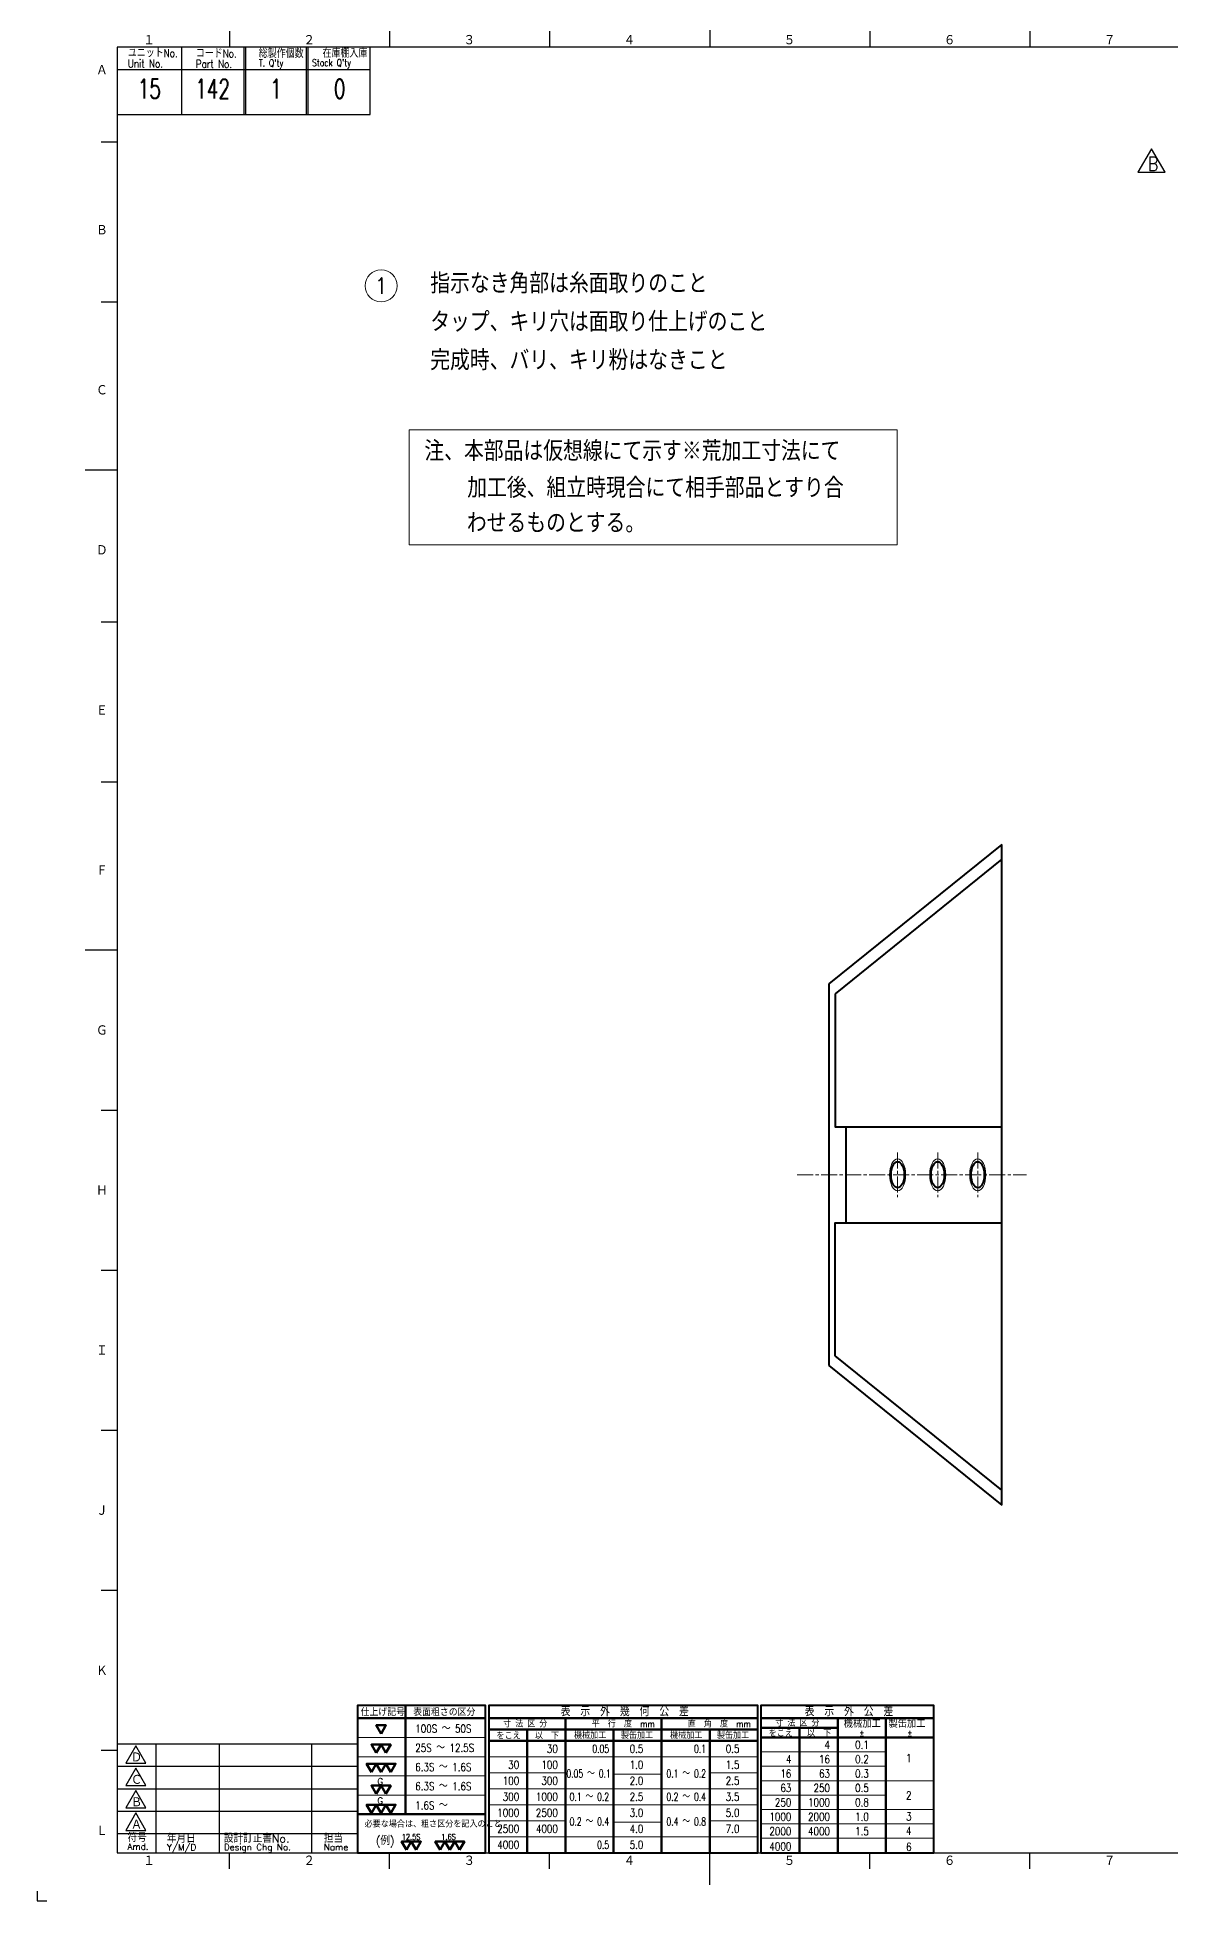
# Model space of a CAD drawing. Header units: millimetres. Extents: x 0 to 841, y 0 to 1188.
# Drawn here: x 0 to 354, y 0 to 582 of the extents above; entities that cross this region are included whole.
import ezdxf
from ezdxf.enums import TextEntityAlignment as Align

# ---------------------------------------------------------------- set-up
doc = ezdxf.new("R2010")
doc.units = ezdxf.units.MM
doc.linetypes.add('GEN7A', pattern=[7.5, 5, -0.75, 1, -0.75])
doc.layers.get('0').update_dxf_attribs({"linetype": 'CONTINUOUS', "lineweight": 20})
doc.layers.get('DEFPOINTS').update_dxf_attribs({"linetype": 'CONTINUOUS'})
for name, color, linetype, lineweight in [('2', 5, 'CONTINUOUS', 40), ('4', 3, 'CONTINUOUS', 13), ('5', 3, 'CONTINUOUS', 13), ('6', 7, 'CONTINUOUS', 50), ('7A', 4, 'GEN7A', 13)]:
    doc.layers.add(name, color=color, linetype=linetype, lineweight=lineweight)
doc.layers.add('RAHM2', color=1, linetype='CONTINUOUS')
doc.styles.add('DIMENSION', font='monotxt.shx', dxfattribs={"bigfont": 'bigfont.shx'})
doc.styles.get("Standard").update_dxf_attribs({"font": 'romans.shx', "width": 0.8, "bigfont": 'extfont2.shx'})

# ---------------------------------------------------------------- blocks, each defined once
blk = doc.blocks.new('1A1ﾌﾞﾋﾝ')
at = {"layer": 'RAHM2', "color": 5, "linetype": 'Continuous'}
for p, q in [((210, 589), (210, 579)), ((60, 584), (60, 579)), ((110, 584), (110, 579)), ((160, 584), (160, 579)), ((260, 584), (260, 579)), ((310, 584), (310, 579)), ((826, 579), (25, 579)), ((25, 579), (25, 15)), ((104, 558), (104, 579)), ((25, 558), (64.5, 558)), ((64.5, 558), (104, 558)), ((20, 549.5), (25, 549.5)), ((20, 499.5), (25, 499.5)), ((15, 447), (25, 447)), ((20, 399.5), (25, 399.5)), ((20, 349.5), (25, 349.5)), ((15, 297), (25, 297)), ((20, 247), (25, 247)), ((20, 197), (25, 197)), ((20, 147), (25, 147)), ((20, 97), (25, 97)), ((20, 47), (25, 47)), ((25, 15), (826, 15)), ((60, 10), (60, 15)), ((110, 10), (110, 15)), ((160, 10), (160, 15)), ((210, 5), (210, 15)), ((260, 10), (260, 15)), ((310, 10), (310, 15)), ((0, 3), (0, 0)), ((0, 0), (3, 0))]:
    blk.add_line(p, q, dxfattribs=at)
at = {"layer": 'RAHM2', "color": 7, "linetype": 'Continuous'}
for p, q in [((45, 579), (45, 558)), ((64.5, 579), (64.5, 558)), ((65, 579), (65, 558)), ((84, 579), (84, 558)), ((84.5, 579), (84.5, 558)), ((25, 572), (64.5, 572)), ((64.5, 572), (104, 572)), ((25, 49), (100, 49)), ((37, 49), (37, 15)), ((56.8, 49), (56.8, 15)), ((85.6, 49), (85.6, 15)), ((100, 15), (100, 49)), ((25, 42), (100, 42)), ((25, 35), (100, 35)), ((25, 28), (100, 28)), ((25, 21), (100, 21))]:
    blk.add_line(p, q, dxfattribs=at)
for points in [[(30.79, 48.41), (27.65, 42.97), (33.92, 42.97)], [(30.79, 41.41), (27.65, 35.97), (33.92, 35.97)], [(30.79, 34.41), (27.65, 28.97), (33.92, 28.97)], [(30.79, 27.41), (27.65, 21.97), (33.92, 21.97)]]:
    blk.add_lwpolyline(points, close=True, dxfattribs=at)
at = {"layer": 'RAHM2', "color": 5, "linetype": 'Continuous'}
for s, p in [('１', (33.1, 579.6)), ('２', (83.1, 579.6)), ('３', (133.1, 579.6)), ('４', (183.1, 579.6)), ('５', (233.1, 579.6)), ('６', (283.1, 579.6)), ('７', (333.1, 579.6)), ('Ａ', (18.36, 570.24)), ('Ｂ', (18.36, 520.24)), ('Ｃ', (18.36, 470.24)), ('Ｄ', (18.36, 420.24)), ('Ｅ', (18.36, 370.24)), ('Ｆ', (18.36, 320.24)), ('Ｇ', (18.36, 270.24)), ('Ｈ', (18.36, 220.24)), ('Ｉ', (18.36, 170.24)), ('Ｊ', (18.36, 120.24)), ('Ｋ', (18.36, 70.24)), ('Ｌ', (18.36, 20.24)), ('１', (33.1, 10.87)), ('２', (83.1, 10.87)), ('３', (133.1, 10.87)), ('４', (183.1, 10.87)), ('５', (233.1, 10.87)), ('６', (283.1, 10.87)), ('７', (333.1, 10.87))]:
    blk.add_text(s, height=3.31, dxfattribs=at).set_placement(p)
at = {"layer": 'RAHM2', "color": 7, "linetype": 'Continuous', "width": 0.8}
for s, height, p in [('ユニットNo.', 2.5, (28.29, 575.92)), ('コードNo.', 2.5, (49.52, 575.81)), ('総製作個数', 2.5, (69.17, 575.72)), ('在庫棚入庫', 2.5, (89.08, 575.82)), ('Unit No.', 2.5, (28.29, 572.64)), ('Part No.', 2.5, (49.52, 572.53)), ("T. Q'ty", 2.2, (69.17, 572.96)), ("Stock Q'ty", 2.2, (85.8, 573.06))]:
    blk.add_text(s, height=height, dxfattribs=at).set_placement(p)
at = {"layer": 'RAHM2', "color": 7, "linetype": 'Continuous'}
for s, height, p in [('Ｄ', 3.2, (29.23, 43.2)), ('Ｃ', 3.2, (29.23, 36.2)), ('Ｂ', 3.2, (29.23, 29.2)), ('Ａ', 3.2, (29.23, 22.2)), ('Amd.', 2, (28.17, 15.93)), ('符号', 2.5, (28.17, 18.37)), ('Y/M/D', 2, (40.49, 15.7)), ('年月日', 2.5, (40.49, 18.14)), ('設計訂正書No.', 2.5, (58.29, 18.18)), ('Design Chg No.', 2, (58.29, 15.75)), ('担当', 2.5, (89.5, 18.18)), ('Name', 2, (89.5, 15.75))]:
    blk.add_text(s, height=height, dxfattribs=at).set_placement(p)
at = {"layer": 'RAHM2', "color": 5, "linetype": 'Continuous', "width": 0.7}
for tag, p in [('HEADER3', (35, 566.01)), ('HEADER4', (54.75, 566)), ('HEADER15', (74.49, 566)), ('HEADER16', (94.43, 566))]:
    blk.add_attdef(tag, text='', height=6, dxfattribs=at).set_placement(p, align=Align.MIDDLE)
at = {"layer": 'RAHM2', "color": 7, "linetype": 'Continuous'}
blk.add_attdef('HEADER5', text='', height=2.5, dxfattribs=at).set_placement((63.69, 559.1), align=Align.BOTTOM_RIGHT)
for tag, height, width, p in [('HEADER25', 3.2, 0.63, (46.91, 45.38)), ('HEADER23', 3.33, 0.8, (71.4, 45.2)), ('HEADER24', 3.5, 0.8, (92.57, 45.22)), ('HEADER1', 5, 0.9, (775.12, 45.15)), ('HEADER7', 5, 0.8, (590.38, 40.8)), ('GEN-TITLE-SCA', 4, 0.85, (677.79, 40.85)), ('HEADER22', 3.2, 0.63, (46.91, 38.38)), ('HEADER20', 3.33, 0.8, (71.4, 38.2)), ('HEADER21', 3.5, 0.8, (92.57, 38.22)), ('HEADER2', 6, 0.9, (774.89, 36.68)), ('HEADER19', 3.2, 0.63, (46.91, 31.38)), ('HEADER17', 3.33, 0.8, (71.4, 31.2)), ('HEADER18', 3.5, 0.8, (92.57, 31.22)), ('HEADER11', 3.2, 0.63, (46.91, 24.38)), ('HEADER9', 3.33, 0.8, (71.4, 24.2)), ('HEADER10', 3.5, 0.8, (92.57, 24.22)), ('HEADER14', 3.31, 0.8, (542.54, 17.82))]:
    blk.add_attdef(tag, text='', height=height, dxfattribs=dict(at, width=width)).set_placement(p, align=Align.MIDDLE)
at = {"layer": 'RAHM2', "color": 7, "linetype": 'Continuous', "width": 0.8}
blk.add_attdef('GEN-TITLE-DAT', text='', height=3.5, dxfattribs=at).set_placement((691.35, 39.1), align=Align.BOTTOM_LEFT)
at = {"layer": 'RAHM2', "color": 5, "linetype": 'Continuous'}
blk.add_attdef('HEADER6', text='', height=5.8, dxfattribs=at).set_placement((623.09, 17.9), align=Align.BOTTOM_RIGHT)
at = {"layer": 'RAHM2', "color": 5, "linetype": 'Continuous', "style": 'DIMENSION', "width": 1.2}
for tag, p in [('HEADER13', (629.56, 16.75)), ('HEADER12', (663.26, 16.72)), ('GEN-TITLE-DWG', (732.79, 16.74))]:
    blk.add_attdef(tag, text='', height=7.02, dxfattribs=at).set_placement(p, align=Align.BOTTOM_LEFT)
at = {"layer": 'RAHM2', "color": 5, "linetype": 'Continuous', "style": 'DIMENSION'}
blk.add_attdef('HEADER8', text='', height=7.02, dxfattribs=at).set_placement((824.55, 16.71), align=Align.BOTTOM_RIGHT)
blk = doc.blocks.new('GENBALLOON1')
blk.add_circle((0, 0), 5)
at = {"flags": 1}
blk.add_attdef('GEN_PARENT', text='', height=2.5, dxfattribs=at).set_placement((0, 0), align=Align.MIDDLE)
blk.add_attdef('REF_NO', text='', height=3.5).set_placement((0, 0), align=Align.MIDDLE)
at = {"color": 7, "flags": 1}
for tag, p in [('5GENINF', (6.43, 0.96)), ('6GENINF', (6.43, 0.63)), ('7GENINF', (6.43, 0.3)), ('8GENINF', (6.43, -0.04)), ('9GENINF', (6.43, -0.37)), ('3GENINF', (6.43, -2.34)), ('4GENINF', (6.43, -2.67)), ('20GENINF', (6.43, -4.7)), ('21GENINF', (6.43, -5.04)), ('22GENINF', (6.43, -5.37)), ('10GENINF', (6.43, -0.7)), ('11GENINF', (6.43, -1)), ('12GENINF', (6.43, -1.34)), ('13GENINF', (6.43, -1.67)), ('14GENINF', (6.43, -2)), ('15GENINF', (6.43, -3)), ('16GENINF', (6.43, -3.34)), ('17GENINF', (6.43, -3.7)), ('18GENINF', (6.43, -4.04)), ('19GENINF', (6.43, -4.37))]:
    blk.add_attdef(tag, p, '', height=0.2, dxfattribs=at)
blk = doc.blocks.new('A$C0D9942E2')
for p, q in [((115, 61), (115, 27)), ((100, 57), (140, 57)), ((141, 57), (225, 57)), ((141, 53.5), (225, 53.5)), ((153, 53.5), (153, 15)), ((165, 57), (165, 15)), ((180, 53.5), (180, 15)), ((195, 57), (195, 15)), ((210, 53.5), (210, 15)), ((226, 57), (280, 57)), ((226, 54), (250, 54)), ((238, 54), (238, 15)), ((250, 57), (250, 15)), ((265, 57), (265, 15)), ((141, 50), (225, 50)), ((226, 51), (280, 51)), ((100, 27), (140, 27))]:
    blk.add_line(p, q)
for points in [[(107.38, 52.17), (108.89, 54.8), (105.86, 54.8), (107.38, 52.17)], [(105.85, 46.17), (107.37, 48.8), (104.34, 48.8), (105.85, 46.17)], [(108.89, 46.17), (110.4, 48.8), (107.37, 48.8), (108.89, 46.17)], [(104.34, 40.17), (105.86, 42.8), (102.83, 42.8), (104.34, 40.17)], [(107.38, 40.17), (108.89, 42.8), (105.86, 42.8), (107.38, 40.17)], [(110.41, 40.17), (111.92, 42.8), (108.89, 42.8), (110.41, 40.17)], [(105.85, 33.37), (107.37, 35.99), (104.34, 35.99), (105.85, 33.37)], [(108.89, 33.37), (110.4, 35.99), (107.37, 35.99), (108.89, 33.37)], [(104.34, 27.37), (105.86, 29.99), (102.83, 29.99), (104.34, 27.37)], [(107.38, 27.37), (108.89, 29.99), (105.86, 29.99), (107.38, 27.37)], [(110.41, 27.37), (111.92, 29.99), (108.89, 29.99), (110.41, 27.37)], [(115.28, 15.87), (116.79, 18.5), (113.76, 18.5), (115.28, 15.87)], [(118.31, 15.87), (119.83, 18.5), (116.79, 18.5), (118.31, 15.87)], [(125.82, 15.87), (127.33, 18.5), (124.3, 18.5), (125.82, 15.87)], [(128.85, 15.87), (130.37, 18.5), (127.33, 18.5), (128.85, 15.87)], [(131.88, 15.87), (133.4, 18.5), (130.37, 18.5), (131.88, 15.87)]]:
    blk.add_lwpolyline(points, close=True)
at = {"layer": '2'}
for points in [[(100, 15), (140, 15), (140, 61), (100, 61)], [(141, 15), (225, 15), (225, 61), (141, 61)], [(226, 15), (280, 15), (280, 61), (226, 61)]]:
    blk.add_lwpolyline(points, close=True, dxfattribs=at)
at = {"layer": '4'}
for p, q in [((100, 51), (140, 51)), ((100, 45), (140, 45)), ((141, 45), (225, 45)), ((226, 46.5), (265, 46.5)), ((226, 42), (265, 42)), ((100, 39), (140, 39)), ((141, 40), (165, 40)), ((141, 35), (225, 35)), ((180, 39.5), (195, 39.5)), ((210, 40), (225, 40)), ((226, 37.5), (280, 37.5)), ((100, 33), (140, 33)), ((141, 30), (225, 30)), ((226, 33), (265, 33)), ((141, 25), (165, 25)), ((180, 24.5), (195, 24.5)), ((210, 25), (225, 25)), ((226, 28.5), (280, 28.5)), ((226, 24), (280, 24)), ((141, 20), (225, 20)), ((226, 19.5), (280, 19.5))]:
    blk.add_line(p, q, dxfattribs=at)
at = {"width": 0.9}
for s, height, p in [('仕上げ記号', 2.2, (107.9, 57.73)), ('表面粗さの区分', 2.2, (127.11, 57.73)), ('をこえ', 2, (147.19, 50.5)), ('寸 法 区 分', 2, (152.39, 54.21)), ('以\u3000下', 2, (159.19, 50.5)), ('機械加工', 2, (172.65, 50.61)), ('平\u3000行\u3000度\u3000mm', 2, (183.01, 54.21)), ('製缶加工', 2, (187.3, 50.61)), ('機械加工', 2, (202.65, 50.61)), ('直\u3000角\u3000度\u3000mm', 2, (213.01, 54.21)), ('製缶加工', 2, (217.3, 50.61)), ('をこえ', 2, (232.19, 51.25)), ('寸 法 区 分', 2, (237.39, 54.46)), ('以\u3000下', 2, (244.19, 51.25)), ('機械加工', 2.3, (257.65, 54.08)), ('%%P', 2, (257.53, 51.41)), ('製缶加工', 2.3, (271.62, 54.08)), ('%%P', 2, (272.53, 51.41))]:
    blk.add_text(s, height=height, dxfattribs=at).set_placement(p, align=Align.CENTER)
for s, p in [('表\u3000示\u3000外\u3000幾\u3000何\u3000公\u3000差', (183.47, 57.66)), ('表\u3000示\u3000外\u3000公\u3000差', (253.5, 57.66))]:
    blk.add_text(s, height=2.8).set_placement(p, align=Align.CENTER)
for s, height, width, p in [('100S ～ 50S', 2.5, 0.8, (118.05, 52.51)), ('25S ～ 12.5S', 2.5, 0.8, (118.05, 46.51)), ('0.1', 2.5, 0.8, (255.41, 47.47)), ('6.3S ～ 1.6S', 2.5, 0.8, (118.05, 40.51)), ('0.2', 2.5, 0.8, (255.41, 42.97)), ('0.3', 2.5, 0.8, (255.41, 38.47)), ('1', 2.5, 0.8, (271.31, 43.3)), ('6.3S ～ 1.6S', 2.5, 0.8, (118.05, 34.51)), ('0.5', 2.5, 0.8, (255.41, 33.97)), ('1.6S ～ ', 2.5, 0.8, (118.05, 28.51)), ('0.8', 2.5, 0.8, (255.41, 29.47)), ('2', 2.5, 0.8, (271.31, 31.64)), ('必要な場合は、粗さ区分を記入のこと', 2, 0.9, (102.22, 22.91)), ('1.0', 2.5, 0.8, (255.41, 24.97)), ('3', 2.5, 0.8, (271.31, 25.06)), ('(例)', 2.5, 0.9, (105.78, 17.47)), ('12.5S', 1.8, 0.8, (113.82, 19.04)), ('1.6S', 1.8, 0.8, (126.17, 19.04)), ('1.5', 2.5, 0.8, (255.41, 20.47)), ('4', 2.5, 0.8, (271.31, 20.56)), ('6', 2.5, 0.8, (271.31, 15.56))]:
    blk.add_text(s, height=height, dxfattribs=dict(width=width)).set_placement(p)
for s, width, p in [('30', 0.8, (162.57, 46.22)), ('0.05', 0.7, (178.6, 46.22)), ('0.5', 0.8, (189.29, 46.22)), ('0.1', 0.7, (208.84, 46.22)), ('0.5', 0.8, (219.29, 46.22)), ('4', 0.8, (247.57, 47.47)), ('30', 0.8, (150.5, 41.22)), ('100', 0.8, (162.57, 41.22)), ('0.05 ～ 0.1', 0.7, (179.09, 38.46)), ('1.0', 0.8, (189.29, 41.22)), ('0.1 ～ 0.2', 0.7, (208.84, 38.46)), ('1.5', 0.8, (219.29, 41.22)), ('16', 0.8, (235.5, 38.47)), ('4', 0.8, (235.5, 42.97)), ('63', 0.8, (247.57, 38.47)), ('16', 0.8, (247.57, 42.97)), ('100', 0.8, (150.5, 36.22)), ('300', 0.8, (162.57, 36.22)), ('2.0', 0.8, (189.29, 36.22)), ('2.5', 0.8, (219.29, 36.22)), ('63', 0.8, (235.5, 33.97)), ('250', 0.8, (247.57, 33.97)), ('300', 0.8, (150.5, 31.22)), ('1000', 0.8, (162.57, 31.22)), ('0.1 ～ 0.2', 0.7, (178.6, 31.22)), ('2.5', 0.8, (189.29, 31.22)), ('0.2 ～ 0.4', 0.7, (208.84, 31.22)), ('3.5', 0.8, (219.29, 31.22)), ('250', 0.8, (235.5, 29.47)), ('1000', 0.8, (247.57, 29.47)), ('2500', 0.8, (150.5, 21.22)), ('1000', 0.8, (150.5, 26.22)), ('2500', 0.8, (162.57, 26.22)), ('4000', 0.8, (162.57, 21.22)), ('0.2 ～ 0.4', 0.7, (178.6, 23.47)), ('3.0', 0.8, (189.29, 26.22)), ('4.0', 0.8, (189.29, 21.22)), ('0.4 ～ 0.8', 0.7, (208.84, 23.47)), ('5.0', 0.8, (219.29, 26.22)), ('7.0', 0.8, (219.29, 21.22)), ('1000', 0.8, (235.5, 24.97)), ('2000', 0.8, (247.57, 24.97)), ('4000', 0.8, (150.5, 16.22)), ('0.5', 0.7, (178.6, 16.22)), ('5.0', 0.8, (189.29, 16.22)), ('2000', 0.8, (235.5, 20.47)), ('4000', 0.8, (235.5, 15.72)), ('4000', 0.8, (247.57, 20.47))]:
    blk.add_text(s, height=2.5, dxfattribs=dict(width=width)).set_placement(p, align=Align.RIGHT)
for p in [(108.01, 36.27), (108.01, 30.27)]:
    blk.add_text('G', height=2).set_placement(p, align=Align.RIGHT)

msp = doc.modelspace()

# ---------------------------------------------------------------- linework, layer by layer
msp.add_lwpolyline([(116.146, 459.502), (268.536, 459.502), (268.536, 423.608), (116.146, 423.608)], close=True)
at = {"layer": '2'}
for p, q in [((301.2, 330), (247.2, 286.386)), ((301.2, 123.562), (301.2, 330)), ((247.2, 286.386), (247.2, 167.176)), ((252.556, 241.781), (252.556, 211.781)), ((247.2, 167.176), (301.2, 123.562))]:
    msp.add_line(p, q, dxfattribs=at)
for points in [[(301.2, 325.337), (249.2, 283.338)], [(249.2, 283.338), (249.2, 241.781), (301.2, 241.781)], [(249.2, 170.224), (249.2, 211.781), (301.2, 211.781)], [(301.2, 128.225), (249.2, 170.224)]]:
    msp.add_lwpolyline(points, dxfattribs=at)
for centre in [(268.7, 226.781), (281.2, 226.781), (293.7, 226.781)]:
    msp.add_ellipse(centre, major_axis=(0, 4.08), ratio=0.5, dxfattribs=at)
at = {"layer": '4'}
for centre in [(268.7, 226.781), (281.2, 226.781), (293.7, 226.781)]:
    msp.add_ellipse(centre, major_axis=(0, 5), ratio=0.5, dxfattribs=at)
at = {"layer": '7A'}
for p, q in [((268.7, 233.781), (268.7, 219.781)), ((281.2, 233.781), (281.2, 219.781)), ((293.7, 233.781), (293.7, 219.781)), ((237.314, 226.781), (308.96, 226.781))]:
    msp.add_line(p, q, dxfattribs=at)
at = {"layer": 'DEFPOINTS'}
msp.add_lwpolyline([(343.745, 539.967), (352.216, 539.967), (347.981, 547.302)], close=True, dxfattribs=at)

# ---------------------------------------------------------------- block references
at = {"layer": '2'}
ref = msp.add_blockref('1A1ﾌﾞﾋﾝ', (0, 0), dxfattribs=at)
ref.add_attrib('HEADER3', '15', dxfattribs={"layer": 'RAHM2', "color": 5, "linetype": 'Continuous', "height": 6, "width": 0.7}).set_placement((35.004, 566.007), align=Align.MIDDLE)
ref.add_attrib('HEADER4', '142', dxfattribs={"layer": 'RAHM2', "color": 5, "linetype": 'Continuous', "height": 6, "width": 0.7}).set_placement((54.754, 566), align=Align.MIDDLE)
ref.add_attrib('HEADER15', '1', dxfattribs={"layer": 'RAHM2', "color": 5, "linetype": 'Continuous', "height": 6, "width": 0.7}).set_placement((74.489, 566), align=Align.MIDDLE)
ref.add_attrib('HEADER16', '0', dxfattribs={"layer": 'RAHM2', "color": 5, "linetype": 'Continuous', "height": 6, "width": 0.7}).set_placement((94.431, 566), align=Align.MIDDLE)
at = {"layer": '5'}
ref = msp.add_blockref('GENBALLOON1', (107.382, 504.488), dxfattribs=at)
ref.add_attrib('REF_NO', '1', dxfattribs={"color": 7, "height": 5, "width": 0.9}).set_placement((107.382, 504.488), align=Align.MIDDLE_CENTER)
at = {"layer": '6'}
msp.add_blockref('A$C0D9942E2', (0, 0), dxfattribs=at)

# ---------------------------------------------------------------- texts
at = {"layer": '6', "width": 0.9}
for s, p in [('指示なき角部は糸面取りのこと', (122.733, 502.105)), ('タップ、キリ穴は面取り仕上げのこと', (122.733, 490.105)), ('完成時、バリ、キリ粉はなきこと', (122.733, 478.105)), ('注、本部品は仮想線にて示す※荒加工寸法にて', (120.883, 449.748)), ('加工後、組立時現合にて相手部品とすり合', (134.273, 438.246)), ('わせるものとする。', (134.166, 427.264))]:
    msp.add_text(s, height=6.25, dxfattribs=at).set_placement(p)
at = {"layer": 'DEFPOINTS', "color": 7, "lineweight": 50, "insert": (346.905, 544.796), "char_height": 4.375, "attachment_point": 1}
msp.add_mtext_dynamic_manual_height_columns('B', width=3.52356, gutter_width=17.5, heights=[0], dxfattribs=at)

doc.saveas('drawing.dxf')
